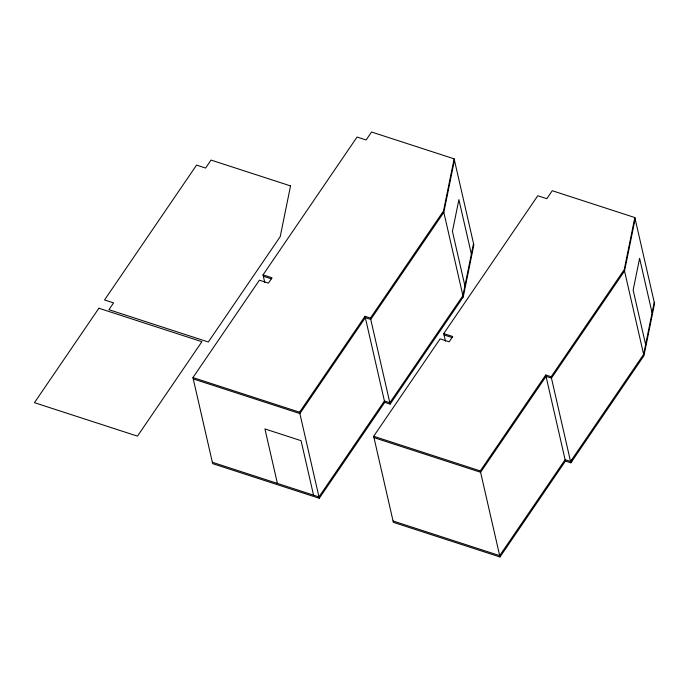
<?xml version="1.0" encoding="UTF-8"?>
<svg xmlns="http://www.w3.org/2000/svg" width="689" height="689" viewBox="0 0 689 689"><rect width="100%" height="100%" fill="white"/><g stroke="black" fill="none" stroke-linecap="round" stroke-linejoin="round"><path stroke-width="1.03" d="M264.774 282.481L263.026 274.868L357.074 137.042L366.109 139.979L371.543 132.012L454.129 158.84L443.509 210.963L370.432 318.051L390.146 404.124L384.729 402.367L365.015 316.294L370.432 318.051M193.256 378.924L299.879 413.564L365.325 317.655L370.751 319.412L443.828 212.324L454.439 160.201M473.524 243.553L462.913 295.667L389.836 402.764L384.419 400.998L318.964 496.915L212.35 462.276M390.146 404.124L463.223 297.028L473.843 244.914L454.129 158.84M445.482 341.184L443.742 333.579L537.782 195.754L546.816 198.69L552.251 190.724L634.836 217.552L624.225 269.666L551.148 376.762L570.862 462.836L565.436 461.07L545.722 375.005L551.148 376.762M373.972 437.636L480.586 472.275L546.041 376.366L551.458 378.123L624.535 271.027L635.146 218.913M393.057 520.987L499.68 555.627L565.126 459.709L570.552 461.475L643.629 354.379L654.24 302.264M384.729 402.367L319.283 498.276L212.66 463.637L192.946 377.563L259.4 280.173L268.434 283.11L272.06 277.805L263.026 274.868M319.283 498.276L299.569 412.203L365.015 316.294M565.436 461.07L499.99 556.988L393.367 522.348L373.662 436.275L440.116 338.885L449.15 341.822L452.776 336.508L443.742 333.579M499.99 556.988L480.276 470.914L545.722 375.005M570.862 462.836L643.939 355.739L654.55 303.625L634.836 217.552M263.336 276.229L271.371 278.838M444.052 334.94L452.079 337.55M192.946 377.563L299.569 412.203M373.662 436.275L480.276 470.914M652.087 312.823L639.607 258.349L633.148 290.095L645.627 344.569M624.535 271.027L643.629 354.379M571.551 459.994L571.87 461.363M471.379 254.112L458.9 199.638L452.432 231.383L464.911 285.866M443.828 212.324L463.223 297.028M313.547 495.15L301.067 440.676L264.929 428.937L277.4 483.411M290.543 185.909L280.216 236.637L208.328 341.994L108.931 309.697L113.564 302.91L104.53 299.973L196.563 165.11L205.598 168.047L211.032 160.072L290.543 185.909M98.889 308.241L34.45 402.677L137.456 436.146L201.894 341.701L98.889 308.241"/></g></svg>
